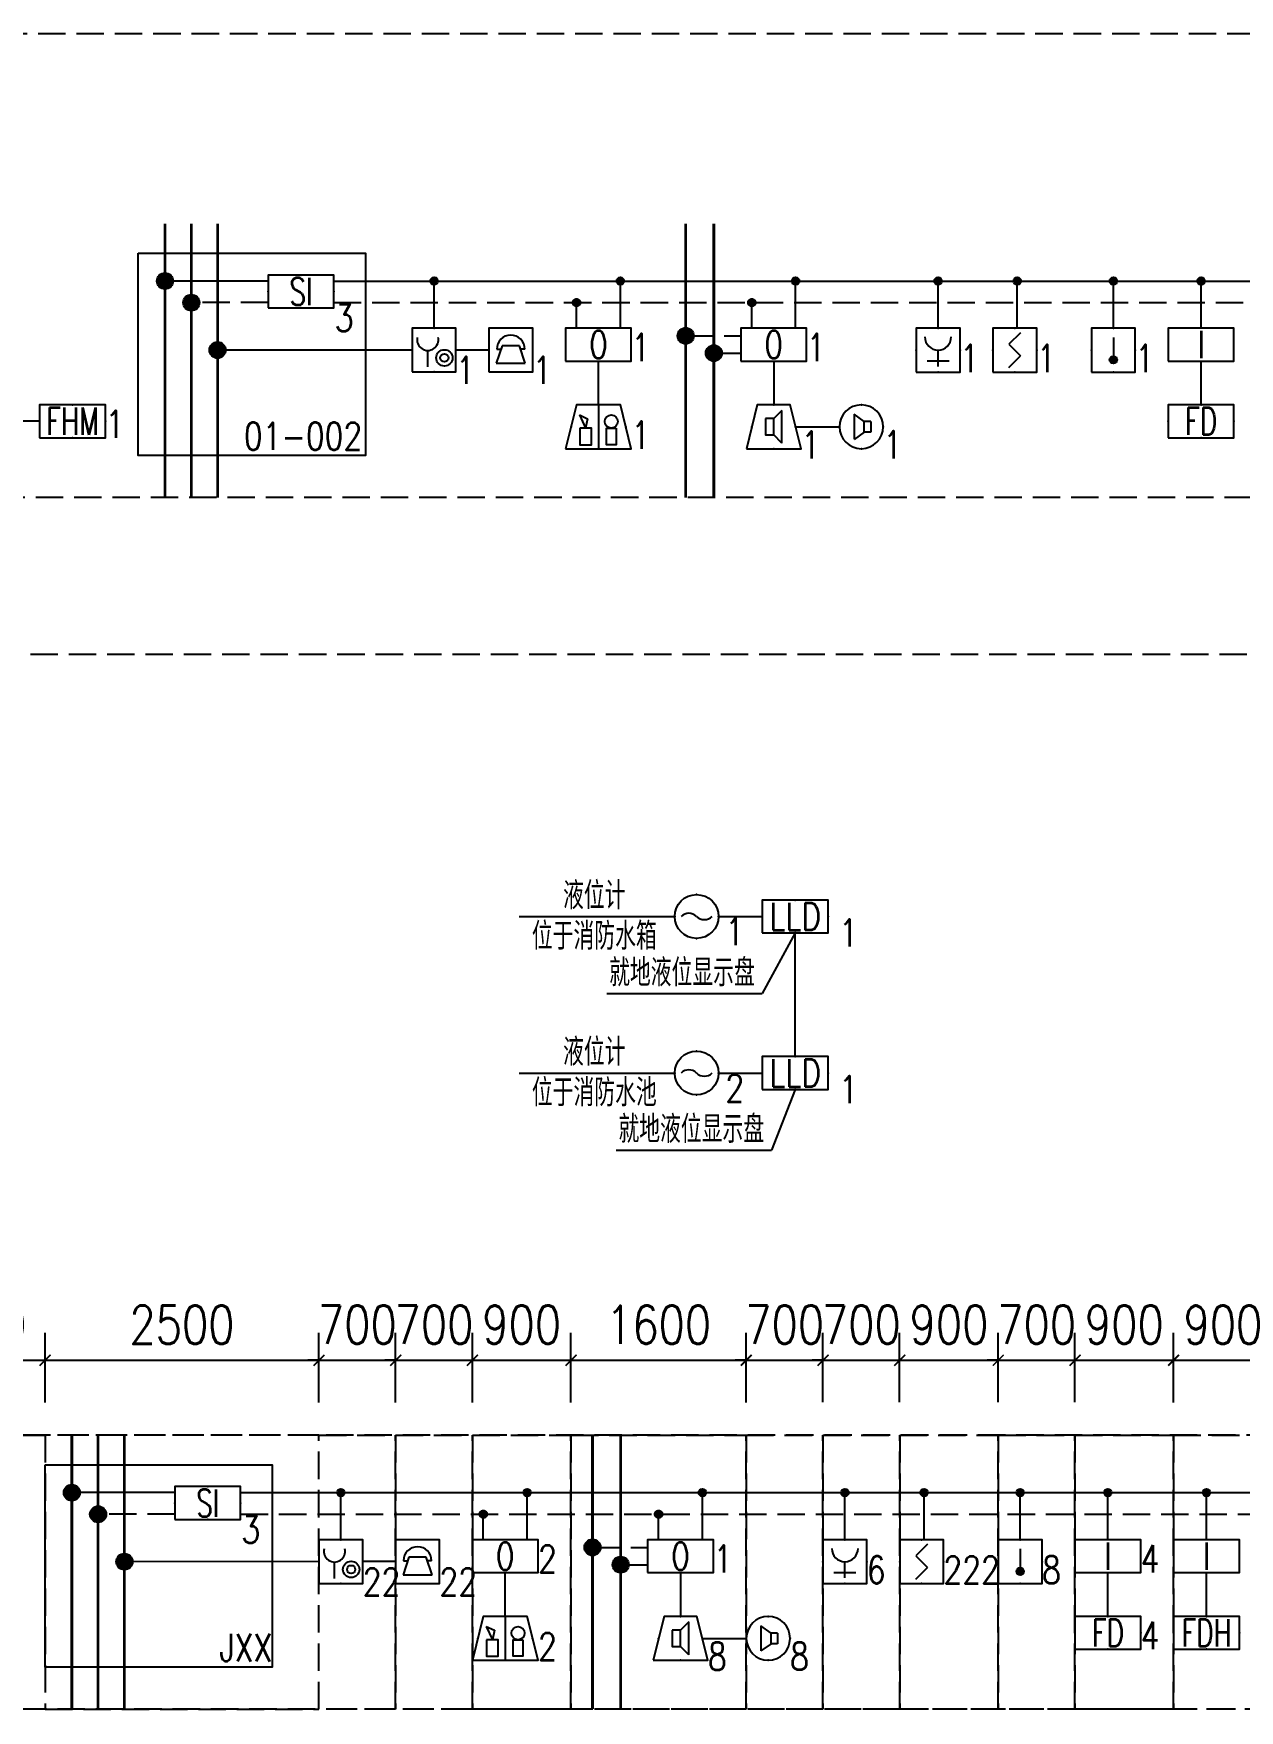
# Model space of a CAD drawing. Header units: millimetres. Extents: x -2644 to 57697, y 5022 to 43285.
# Drawn here: x 18160 to 29166, y 27977 to 43285 of the extents above; entities that cross this region are included whole.
import ezdxf
from ezdxf.enums import TextEntityAlignment as Align
from ezdxf.lldxf.tags import DXFTag

# ---------------------------------------------------------------- set-up
doc = ezdxf.new("R2010")
doc.units = ezdxf.units.MM
doc.header["$LTSCALE"] = 1000
doc.linetypes.add('DASH', pattern=[0.35, 0.25, -0.1])
doc.linetypes.add('PHANTOM2', pattern=[1.25, 0.625, -0.125, 0.125, -0.125, 0.125, -0.125])
doc.layers.add('E-EQUIP', color=4, linetype='Continuous')
doc.layers.add('E-SYST', color=7, linetype='Continuous')
doc.styles.add('_TEL_DIM', font='arial.ttf', dxfattribs={"width": 0.8, "height": 3.5})
doc.styles.get("Standard").update_dxf_attribs({"font": 'tjromans.shx', "width": 0.8, "bigfont": 'tj-hztxt.shx'})
tags = doc.linetypes.add('TJAD_FA_L', pattern='A,0.75,-0.05,["L",Standard,S=0.2,R=0,X=0,Y=-0.1],-0.175', length=0.975).pattern_tags.tags
tags[6] = DXFTag(74, 10)
tags = doc.linetypes.add('TJAD_FA_T', pattern='A,0.75,-0.05,["T",Standard,S=0.2,R=0,X=0,Y=-0.1],-0.175', length=0.975).pattern_tags.tags
tags[6] = DXFTag(74, 10)
doc.dimstyles.get("Standard").update_dxf_attribs({"dimscale": 100, "dimtxt": 3.5, "dimasz": 1, "dimexe": 2.5, "dimexo": 3, "dimgap": 1.5, "dimtad": 1, "dimdec": 0, "dimzin": 0, "dimdsep": 46, "dimtxsty": 'Standard', "dimblk": 'ARCHTICK', "dimcen": 0.09, "dimadec": 0, "dimazin": 0, "dimtfac": 1, "dimtdec": 0, "dimtix": 1, "dimtmove": 2, "dimatfit": 3, "dimfxl": 0, "dimtolj": 1, "dimtzin": 0, "dimarcsym": 0})

# ---------------------------------------------------------------- blocks, each defined once
blk = doc.blocks.new('FA-02-带消防电话插孔的手动报警按钮')
at = {"color": 6}
blk.add_line((-0.58, 0.47), (-0.58, 1.97), dxfattribs=at)
blk.add_lwpolyline([(-2, 0), (2, 0), (2, 4), (-2, 4)], close=True)
for radius in [0.748, 0.374]:
    blk.add_circle((0.94, 1.29), radius, dxfattribs=at)
blk.add_arc((-0.58, 2.94), 0.974, 166.735, 13.265, dxfattribs=at)
for p in [(0, 4), (-2, 2), (2, 2), (0, 0)]:
    blk.add_point(p)
blk = doc.blocks.new('FA-07-消火栓起泵按钮')
at = {"color": 6}
for p, q in [((0, 0.51), (0, 2.01)), ((-1, 1.01), (1, 1.01))]:
    blk.add_line(p, q, dxfattribs=at)
blk.add_lwpolyline([(-2, 0), (2, 0), (2, 4), (-2, 4)], close=True)
blk.add_arc((0, 3.2), 1.2, 180, 0, dxfattribs=at)
for p in [(0, 4), (-2, 2), (2, 2), (0, 0)]:
    blk.add_point(p)
blk = doc.blocks.new('FA-04-声光警报器')
at = {"color": 6}
for p, q in [((-1.73, 3.08), (-0.99, 2.74)), ((-1.73, 3.08), (-1.17, 1.88)), ((0, 4), (0, 0)), ((-0.99, 2.74), (-1.17, 1.88))]:
    blk.add_line(p, q, dxfattribs=at)
blk.add_lwpolyline([(-3, 0), (3, 0), (2, 4), (-2, 4)], close=True)
for points in [[(-1.71, 1.88), (-1.71, 0.36), (-0.63, 0.36), (-0.63, 1.88)], [(1.61, 1.88), (1.61, 0.36), (0.73, 0.36), (0.73, 1.88)]]:
    blk.add_lwpolyline(points, close=True, dxfattribs=at)
blk.add_circle((1.17, 2.48), 0.6, dxfattribs=at)
for p in [(0, 4), (-2.5, 2), (2.5, 2), (0, 0)]:
    blk.add_point(p)
blk = doc.blocks.new('FA-08-智能型点型感烟探测器')
at = {"color": 6}
for p, q in [((0.53, 1.59), (-0.53, 0.53)), ((-0.53, 0.53), (0.53, -0.53)), ((-0.53, -1.59), (0.53, -0.53))]:
    blk.add_line(p, q, dxfattribs=at)
blk.add_lwpolyline([(-2, -2), (2, -2), (2, 2), (-2, 2)], close=True)
for p in [(0, 2), (-2, 0), (2, 0), (0, -2)]:
    blk.add_point(p)
blk = doc.blocks.new('FA-输出控制模块')
blk.add_lwpolyline([(-3, 0), (3, 0), (3, 3), (-3, 3)], close=True)
at = {"color": 6, "insert": (0, 1.5), "char_height": 2.5, "width": 6, "attachment_point": 5, "line_spacing_factor": 0.6}
blk.add_mtext('{\\W0.7;O}', dxfattribs=at)
blk = doc.blocks.new('FA-总线短路隔离器')
blk.add_lwpolyline([(-3, 0), (3, 0), (3, 3), (-3, 3)], close=True)
for p in [(0, 3), (-3, 1.5), (0, 0), (3, 1.5)]:
    blk.add_point(p)
at = {"color": 6, "insert": (0, 1.5), "char_height": 2.5, "width": 6, "attachment_point": 5, "line_spacing_factor": 0.6}
blk.add_mtext('{\\W0.7;SI}', dxfattribs=at)
blk = doc.blocks.new('FA-输入模块')
blk.add_lwpolyline([(-3, 0), (3, 0), (3, 3), (-3, 3)], close=True)
at = {"color": 6, "insert": (0, 1.5), "char_height": 2.5, "width": 6, "attachment_point": 5, "line_spacing_factor": 0.6}
blk.add_mtext('{\\W0.7;I}', dxfattribs=at)
blk = doc.blocks.new('FA-11-防火阀(280°C熔断关闭)')
blk.add_lwpolyline([(-3, -1.5), (3, -1.5), (3, 1.5), (-3, 1.5)], close=True)
for p in [(0, 1.5), (3, 0), (-3, 0), (0, -1.5)]:
    blk.add_point(p)
at = {"color": 6, "insert": (0, 0), "char_height": 2.5, "width": 6, "attachment_point": 5, "line_spacing_factor": 0.6}
blk.add_mtext('{\\W0.7;FDH}', dxfattribs=at)
blk = doc.blocks.new('FA-05-3W火灾警报扬声器(挂墙明装距地2.4m)')
at = {"color": 6}
for p, q in [((0.75, 3.5), (0, 2.75)), ((0.75, 0.5), (0.75, 3.5)), ((0.75, 0.5), (0, 1.25))]:
    blk.add_line(p, q, dxfattribs=at)
blk.add_lwpolyline([(-2.5, 0), (2.5, 0), (1.5, 4), (-1.5, 4)], close=True)
blk.add_lwpolyline([(-0.75, 2.75), (-0.75, 1.25), (0, 1.25), (0, 2.75)], close=True, dxfattribs=at)
for p in [(0, 4), (-2, 2), (2, 2), (0, 0)]:
    blk.add_point(p)
blk = doc.blocks.new('FA-09-智能型点型感温探测器')
h = blk.add_hatch()
h.set_pattern_fill('ANSI31', color=6, style=0)
h.set_pattern_definition([(45, (-3814.5282, -2207.00641), (-0.0883883476, 0.0883883476), [])])
h.paths.add_polyline_path([(0.34, -0.89, 1), (-0.34, -0.89, 1)])
at = {"color": 6}
blk.add_line((0, 1.16), (0, -0.55), dxfattribs=at)
blk.add_lwpolyline([(-2, -2), (2, -2), (2, 2), (-2, 2)], close=True)
blk.add_circle((0, -0.89), 0.343, dxfattribs=at)
for p in [(0, 2), (-2, 0), (2, 0), (0, -2)]:
    blk.add_point(p)
blk = doc.blocks.new('FA-03-火灾报警电话机')
at = {"color": 6}
for p, q in [((-0.8, 2.4), (-1.32, 0.8)), ((-1.28, 2.08), (-0.904, 2.08)), ((0.8, 2.4), (-0.8, 2.4)), ((1.32, 0.8), (0.8, 2.4)), ((1.28, 2.08), (0.904, 2.08)), ((-1.32, 0.8), (1.32, 0.8))]:
    blk.add_line(p, q, dxfattribs=at)
blk.add_lwpolyline([(-2, 0), (2, 0), (2, 4), (-2, 4)], close=True)
blk.add_arc((0, 2.08), 1.28, 0, 180, dxfattribs=at)
at = {"layer": 'Defpoints'}
for p in [(0, 4), (-2, 2), (2, 2), (0, 0)]:
    blk.add_point(p, dxfattribs=at)
blk = doc.blocks.new('FA-06-3W火灾警报扬声器(吸顶安装)')
at = {"color": 6}
for p, q in [((-0.194, 0.11), (-0.058, 0.11)), ((-0.194, 0.11), (-0.194, -0.113)), ((-0.058, 0.11), (0.151, 0.256)), ((-0.058, -0.113), (-0.058, 0.11)), ((0.151, 0.256), (0.151, -0.255)), ((-0.194, -0.113), (-0.058, -0.113)), ((-0.058, -0.113), (0.151, -0.259))]:
    blk.add_line(p, q, dxfattribs=at)
blk.add_circle((0, 0), 0.45)
for p in [(-0.001, 0.45), (-0.45, 0.001), (0.45, -0.001), (0.001, -0.45)]:
    blk.add_point(p)
at = {"color": 6, "style": '_TEL_DIM', "flags": 1}
for tag in ['A', 'REMARK']:
    blk.add_attdef(tag, text='', height=0.00002, dxfattribs=at).set_placement((0, 0), align=Align.MIDDLE_CENTER)
blk = doc.blocks.new('FA-10-防火阀(70°C熔断关闭)')
blk.add_lwpolyline([(-3, -1.5), (3, -1.5), (3, 1.5), (-3, 1.5)], close=True)
for p in [(0, 1.5), (3, 0), (-3, 0), (0, -1.5)]:
    blk.add_point(p)
at = {"color": 6, "insert": (0, 0), "char_height": 2.5, "width": 6, "attachment_point": 5, "line_spacing_factor": 0.6}
blk.add_mtext('{\\W0.7;FD}', dxfattribs=at)
blk = doc.blocks.new('_ArchTick')
at = {"color": 0, "linetype": 'ByBlock', "const_width": 0.15}
blk.add_lwpolyline([(-0.5, -0.5), (0.5, 0.5)], dxfattribs=at)
blk = doc.blocks.new('*D105')
at = {"layer": 'Defpoints', "color": 0, "transparency": 16777216}
for p in [(-3945, -5077), (-5245, -5761), (-3945, -5761)]:
    blk.add_point(p, dxfattribs=at)
at = {"layer": 'E-EQUIP', "color": 0, "linetype": 'Continuous', "lineweight": -2, "transparency": 16777216}
for p, q in [((-5245, -5461), (-5245, -4827)), ((-3945, -5461), (-3945, -4827)), ((-5245, -5077), (-3945, -5077))]:
    blk.add_line(p, q, dxfattribs=at)
at = {"layer": 'E-EQUIP', "color": 0, "lineweight": -2, "transparency": 16777216, "xscale": 100, "yscale": 100, "zscale": 100, "rotation": 180}
blk.add_blockref('_ArchTick', (-5245, -5077), dxfattribs=at)
at = {"layer": 'E-EQUIP', "color": 0, "lineweight": -2, "transparency": 16777216, "xscale": 100, "yscale": 100, "zscale": 100}
blk.add_blockref('_ArchTick', (-3945, -5077), dxfattribs=at)
at = {"layer": 'E-EQUIP', "transparency": 16777216, "insert": (-4595, -4752), "char_height": 350, "attachment_point": 5}
blk.add_mtext('\\A1;1300', dxfattribs=at)
blk = doc.blocks.new('*D69')
at = {"layer": 'Defpoints', "color": 0, "transparency": 16777216}
for p in [(-110910, 123118), (-113410, 122434), (-110910, 122434)]:
    blk.add_point(p, dxfattribs=at)
at = {"layer": 'E-EQUIP', "color": 0, "linetype": 'Continuous', "lineweight": -2, "transparency": 16777216}
for p, q in [((-113410, 122734), (-113410, 123368)), ((-110910, 122734), (-110910, 123368)), ((-113410, 123118), (-110910, 123118))]:
    blk.add_line(p, q, dxfattribs=at)
at = {"layer": 'E-EQUIP', "color": 0, "lineweight": -2, "transparency": 16777216, "xscale": 100, "yscale": 100, "zscale": 100, "rotation": 180}
blk.add_blockref('_ArchTick', (-113410, 123118), dxfattribs=at)
at = {"layer": 'E-EQUIP', "color": 0, "lineweight": -2, "transparency": 16777216, "xscale": 100, "yscale": 100, "zscale": 100}
blk.add_blockref('_ArchTick', (-110910, 123118), dxfattribs=at)
at = {"layer": 'E-EQUIP', "transparency": 16777216, "insert": (-112160, 123443), "char_height": 350, "attachment_point": 5}
blk.add_mtext('\\A1;2500', dxfattribs=at)
blk = doc.blocks.new('*D86')
at = {"layer": 'Defpoints', "color": 0, "transparency": 16777216}
for p in [(-745, -5077), (-1445, -5761), (-745, -5761)]:
    blk.add_point(p, dxfattribs=at)
at = {"layer": 'E-EQUIP', "color": 0, "linetype": 'Continuous', "lineweight": -2, "transparency": 16777216}
for p, q in [((-1445, -5461), (-1445, -4827)), ((-745, -5461), (-745, -4827)), ((-1445, -5077), (-1545, -5077)), ((-1445, -5077), (-745, -5077)), ((-745, -5077), (-645, -5077))]:
    blk.add_line(p, q, dxfattribs=at)
at = {"layer": 'E-EQUIP', "color": 0, "lineweight": -2, "transparency": 16777216, "xscale": 100, "yscale": 100, "zscale": 100}
blk.add_blockref('_ArchTick', (-1445, -5077), dxfattribs=at)
at = {"layer": 'E-EQUIP', "color": 0, "lineweight": -2, "transparency": 16777216, "xscale": 100, "yscale": 100, "zscale": 100, "rotation": 180}
blk.add_blockref('_ArchTick', (-745, -5077), dxfattribs=at)
at = {"layer": 'E-EQUIP', "transparency": 16777216, "insert": (-1095, -4752), "char_height": 350, "attachment_point": 5}
blk.add_mtext('\\A1;700', dxfattribs=at)
blk = doc.blocks.new('*D70')
at = {"layer": 'Defpoints', "color": 0, "transparency": 16777216}
for p in [(-109510, 123118), (-110210, 122434), (-109510, 122434)]:
    blk.add_point(p, dxfattribs=at)
at = {"layer": 'E-EQUIP', "color": 0, "linetype": 'Continuous', "lineweight": -2, "transparency": 16777216}
for p, q in [((-110210, 122734), (-110210, 123368)), ((-109510, 122734), (-109510, 123368)), ((-110210, 123118), (-110310, 123118)), ((-110210, 123118), (-109510, 123118)), ((-109510, 123118), (-109410, 123118))]:
    blk.add_line(p, q, dxfattribs=at)
at = {"layer": 'E-EQUIP', "color": 0, "lineweight": -2, "transparency": 16777216, "xscale": 100, "yscale": 100, "zscale": 100}
blk.add_blockref('_ArchTick', (-110210, 123118), dxfattribs=at)
at = {"layer": 'E-EQUIP', "color": 0, "lineweight": -2, "transparency": 16777216, "xscale": 100, "yscale": 100, "zscale": 100, "rotation": 180}
blk.add_blockref('_ArchTick', (-109510, 123118), dxfattribs=at)
at = {"layer": 'E-EQUIP', "transparency": 16777216, "insert": (-109860, 123443), "char_height": 350, "attachment_point": 5}
blk.add_mtext('\\A1;700', dxfattribs=at)
blk = doc.blocks.new('*D87')
at = {"layer": 'Defpoints', "color": 0, "transparency": 16777216}
for p in [(855, -5077), (-45, -5761), (855, -5761)]:
    blk.add_point(p, dxfattribs=at)
at = {"layer": 'E-EQUIP', "color": 0, "linetype": 'Continuous', "lineweight": -2, "transparency": 16777216}
for p, q in [((-45, -5461), (-45, -4827)), ((855, -5461), (855, -4827)), ((-45, -5077), (855, -5077))]:
    blk.add_line(p, q, dxfattribs=at)
at = {"layer": 'E-EQUIP', "color": 0, "lineweight": -2, "transparency": 16777216, "xscale": 100, "yscale": 100, "zscale": 100, "rotation": 180}
blk.add_blockref('_ArchTick', (-45, -5077), dxfattribs=at)
at = {"layer": 'E-EQUIP', "color": 0, "lineweight": -2, "transparency": 16777216, "xscale": 100, "yscale": 100, "zscale": 100}
blk.add_blockref('_ArchTick', (855, -5077), dxfattribs=at)
at = {"layer": 'E-EQUIP', "transparency": 16777216, "insert": (405, -4752), "char_height": 350, "attachment_point": 5}
blk.add_mtext('\\A1;900', dxfattribs=at)
blk = doc.blocks.new('*D71')
at = {"layer": 'Defpoints', "color": 0, "transparency": 16777216}
for p in [(-107010, 123118), (-108610, 122434), (-107010, 122434)]:
    blk.add_point(p, dxfattribs=at)
at = {"layer": 'E-EQUIP', "color": 0, "linetype": 'Continuous', "lineweight": -2, "transparency": 16777216}
for p, q in [((-108610, 122734), (-108610, 123368)), ((-107010, 122734), (-107010, 123368)), ((-108610, 123118), (-107010, 123118))]:
    blk.add_line(p, q, dxfattribs=at)
at = {"layer": 'E-EQUIP', "color": 0, "lineweight": -2, "transparency": 16777216, "xscale": 100, "yscale": 100, "zscale": 100, "rotation": 180}
blk.add_blockref('_ArchTick', (-108610, 123118), dxfattribs=at)
at = {"layer": 'E-EQUIP', "color": 0, "lineweight": -2, "transparency": 16777216, "xscale": 100, "yscale": 100, "zscale": 100}
blk.add_blockref('_ArchTick', (-107010, 123118), dxfattribs=at)
at = {"layer": 'E-EQUIP', "transparency": 16777216, "insert": (-107810, 123443), "char_height": 350, "attachment_point": 5}
blk.add_mtext('\\A1;1600', dxfattribs=at)
blk = doc.blocks.new('*D88')
at = {"layer": 'Defpoints', "color": 0, "transparency": 16777216}
for p in [(3155, -5077), (2455, -5761), (3155, -5761)]:
    blk.add_point(p, dxfattribs=at)
at = {"layer": 'E-EQUIP', "color": 0, "linetype": 'Continuous', "lineweight": -2, "transparency": 16777216}
for p, q in [((2455, -5461), (2455, -4827)), ((3155, -5461), (3155, -4827)), ((2455, -5077), (2355, -5077)), ((2455, -5077), (3155, -5077)), ((3155, -5077), (3255, -5077))]:
    blk.add_line(p, q, dxfattribs=at)
at = {"layer": 'E-EQUIP', "color": 0, "lineweight": -2, "transparency": 16777216, "xscale": 100, "yscale": 100, "zscale": 100}
blk.add_blockref('_ArchTick', (2455, -5077), dxfattribs=at)
at = {"layer": 'E-EQUIP', "color": 0, "lineweight": -2, "transparency": 16777216, "xscale": 100, "yscale": 100, "zscale": 100, "rotation": 180}
blk.add_blockref('_ArchTick', (3155, -5077), dxfattribs=at)
at = {"layer": 'E-EQUIP', "transparency": 16777216, "insert": (2805, -4752), "char_height": 350, "attachment_point": 5}
blk.add_mtext('\\A1;700', dxfattribs=at)
blk = doc.blocks.new('*D89')
at = {"layer": 'Defpoints', "color": 0, "transparency": 16777216}
for p in [(3855, -5077), (3155, -5761), (3855, -5761)]:
    blk.add_point(p, dxfattribs=at)
at = {"layer": 'E-EQUIP', "color": 0, "linetype": 'Continuous', "lineweight": -2, "transparency": 16777216}
for p, q in [((3155, -5461), (3155, -4827)), ((3855, -5461), (3855, -4827)), ((3155, -5077), (3055, -5077)), ((3155, -5077), (3855, -5077)), ((3855, -5077), (3955, -5077))]:
    blk.add_line(p, q, dxfattribs=at)
at = {"layer": 'E-EQUIP', "color": 0, "lineweight": -2, "transparency": 16777216, "xscale": 100, "yscale": 100, "zscale": 100}
blk.add_blockref('_ArchTick', (3155, -5077), dxfattribs=at)
at = {"layer": 'E-EQUIP', "color": 0, "lineweight": -2, "transparency": 16777216, "xscale": 100, "yscale": 100, "zscale": 100, "rotation": 180}
blk.add_blockref('_ArchTick', (3855, -5077), dxfattribs=at)
at = {"layer": 'E-EQUIP', "transparency": 16777216, "insert": (3505, -4752), "char_height": 350, "attachment_point": 5}
blk.add_mtext('\\A1;700', dxfattribs=at)
blk = doc.blocks.new('*D90')
at = {"layer": 'Defpoints', "color": 0, "transparency": 16777216}
for p in [(4755, -5077), (3855, -5761), (4755, -5761)]:
    blk.add_point(p, dxfattribs=at)
at = {"layer": 'E-EQUIP', "color": 0, "linetype": 'Continuous', "lineweight": -2, "transparency": 16777216}
for p, q in [((3855, -5461), (3855, -4827)), ((4755, -5461), (4755, -4827)), ((3855, -5077), (4755, -5077))]:
    blk.add_line(p, q, dxfattribs=at)
at = {"layer": 'E-EQUIP', "color": 0, "lineweight": -2, "transparency": 16777216, "xscale": 100, "yscale": 100, "zscale": 100, "rotation": 180}
blk.add_blockref('_ArchTick', (3855, -5077), dxfattribs=at)
at = {"layer": 'E-EQUIP', "color": 0, "lineweight": -2, "transparency": 16777216, "xscale": 100, "yscale": 100, "zscale": 100}
blk.add_blockref('_ArchTick', (4755, -5077), dxfattribs=at)
at = {"layer": 'E-EQUIP', "transparency": 16777216, "insert": (4305, -4752), "char_height": 350, "attachment_point": 5}
blk.add_mtext('\\A1;900', dxfattribs=at)
blk = doc.blocks.new('*D91')
at = {"layer": 'Defpoints', "color": 0, "transparency": 16777216}
for p in [(5455, -5077), (4755, -5761), (5455, -5761)]:
    blk.add_point(p, dxfattribs=at)
at = {"layer": 'E-EQUIP', "color": 0, "linetype": 'Continuous', "lineweight": -2, "transparency": 16777216}
for p, q in [((4755, -5461), (4755, -4827)), ((5455, -5461), (5455, -4827)), ((4755, -5077), (4655, -5077)), ((4755, -5077), (5455, -5077)), ((5455, -5077), (5555, -5077))]:
    blk.add_line(p, q, dxfattribs=at)
at = {"layer": 'E-EQUIP', "color": 0, "lineweight": -2, "transparency": 16777216, "xscale": 100, "yscale": 100, "zscale": 100}
blk.add_blockref('_ArchTick', (4755, -5077), dxfattribs=at)
at = {"layer": 'E-EQUIP', "color": 0, "lineweight": -2, "transparency": 16777216, "xscale": 100, "yscale": 100, "zscale": 100, "rotation": 180}
blk.add_blockref('_ArchTick', (5455, -5077), dxfattribs=at)
at = {"layer": 'E-EQUIP', "transparency": 16777216, "insert": (5105, -4752), "char_height": 350, "attachment_point": 5}
blk.add_mtext('\\A1;700', dxfattribs=at)
blk = doc.blocks.new('*D92')
at = {"layer": 'Defpoints', "color": 0, "transparency": 16777216}
for p in [(6355, -5077), (5455, -5761), (6355, -5761)]:
    blk.add_point(p, dxfattribs=at)
at = {"layer": 'E-EQUIP', "color": 0, "linetype": 'Continuous', "lineweight": -2, "transparency": 16777216}
for p, q in [((5455, -5461), (5455, -4827)), ((6355, -5461), (6355, -4827)), ((5455, -5077), (6355, -5077))]:
    blk.add_line(p, q, dxfattribs=at)
at = {"layer": 'E-EQUIP', "color": 0, "lineweight": -2, "transparency": 16777216, "xscale": 100, "yscale": 100, "zscale": 100, "rotation": 180}
blk.add_blockref('_ArchTick', (5455, -5077), dxfattribs=at)
at = {"layer": 'E-EQUIP', "color": 0, "lineweight": -2, "transparency": 16777216, "xscale": 100, "yscale": 100, "zscale": 100}
blk.add_blockref('_ArchTick', (6355, -5077), dxfattribs=at)
at = {"layer": 'E-EQUIP', "transparency": 16777216, "insert": (5905, -4752), "char_height": 350, "attachment_point": 5}
blk.add_mtext('\\A1;900', dxfattribs=at)
blk = doc.blocks.new('*D72')
at = {"layer": 'Defpoints', "color": 0, "transparency": 16777216}
for p in [(-102210, 123118), (-103110, 122434), (-102210, 122434)]:
    blk.add_point(p, dxfattribs=at)
at = {"layer": 'E-EQUIP', "color": 0, "linetype": 'Continuous', "lineweight": -2, "transparency": 16777216}
for p, q in [((-103110, 122734), (-103110, 123368)), ((-102210, 122734), (-102210, 123368)), ((-103110, 123118), (-102210, 123118))]:
    blk.add_line(p, q, dxfattribs=at)
at = {"layer": 'E-EQUIP', "color": 0, "lineweight": -2, "transparency": 16777216, "xscale": 100, "yscale": 100, "zscale": 100, "rotation": 180}
blk.add_blockref('_ArchTick', (-103110, 123118), dxfattribs=at)
at = {"layer": 'E-EQUIP', "color": 0, "lineweight": -2, "transparency": 16777216, "xscale": 100, "yscale": 100, "zscale": 100}
blk.add_blockref('_ArchTick', (-102210, 123118), dxfattribs=at)
at = {"layer": 'E-EQUIP', "transparency": 16777216, "insert": (-102660, 123443), "char_height": 350, "attachment_point": 5}
blk.add_mtext('\\A1;900', dxfattribs=at)
blk = doc.blocks.new('FA-35-就地液位显示盘')
blk.add_lwpolyline([(-3, 0), (3, 0), (3, 3), (-3, 3)], close=True)
for p in [(0, 3), (-3, 1.5), (3, 1.5), (0, 0)]:
    blk.add_point(p)
at = {"color": 6, "insert": (0, 1.5), "char_height": 2.5, "width": 6, "attachment_point": 5, "line_spacing_factor": 0.6}
blk.add_mtext('LLD', dxfattribs=at)
blk = doc.blocks.new('FA-36-液位计')
blk.add_circle((0, 0), 2)
at = {"color": 6}
for centre, start, end in [((-0.71, -0.71), 45, 135), ((0.71, 0.71), 225, 315)]:
    blk.add_arc(centre, 1, start, end, dxfattribs=at)
for p in [(0, 2), (-2, 0), (2, 0), (0, -2)]:
    blk.add_point(p)
blk = doc.blocks.new('FA-38-防火门控制箱')
blk.add_lwpolyline([(-3, 0), (3, 0), (3, 3), (-3, 3)], close=True)
for p in [(0, 3), (-3, 1.5), (0, 0), (3, 1.5)]:
    blk.add_point(p)
at = {"color": 6, "insert": (0, 1.5), "char_height": 2.5, "width": 6, "attachment_point": 5, "line_spacing_factor": 0.6}
blk.add_mtext('{\\W0.7;FHM}', dxfattribs=at)

msp = doc.modelspace()

# ---------------------------------------------------------------- hatches: boundary and pattern name
at = {"layer": 'E-EQUIP'}
h = msp.add_hatch(color=256, dxfattribs=at)
edge = h.paths.add_edge_path()
edge.add_arc((19360.1, 41025.5), 74, 0, 360)
h = msp.add_hatch(color=256, dxfattribs=at)
edge = h.paths.add_edge_path()
edge.add_arc((19600.1, 40828.4), 74, 0, 360)
h = msp.add_hatch(dxfattribs=at)
h.set_pattern_fill('ANSI31', color=256, scale=100, style=0)
h.set_pattern_definition([(45, (-361852.743, -179782.743), (-8.83883476, 8.83883476), [])])
h.paths.add_polyline_path([(19634.3, 40828.4, 1), (19565.8, 40828.4, 1)])
h = msp.add_hatch(color=256, dxfattribs=at)
edge = h.paths.add_edge_path()
edge.add_arc((24112, 40525.1), 74, 0, 360)
h = msp.add_hatch(color=256, dxfattribs=at)
edge = h.paths.add_edge_path()
edge.add_arc((19840, 40395.1), 74, 0, 360)
h = msp.add_hatch(dxfattribs=at)
h.set_pattern_fill('ANSI31', color=256, scale=100, style=0)
h.set_pattern_definition([(45, (-361612.789, -180216.054), (-8.83883476, 8.83883476), [])])
h.paths.add_polyline_path([(19874.3, 40395.1, 1), (19805.8, 40395.1, 1)])
h = msp.add_hatch(color=256, dxfattribs=at)
edge = h.paths.add_edge_path()
edge.add_arc((24369, 40367.3), 74, 0, 360)
h = msp.add_hatch(color=256, dxfattribs=at)
edge = h.paths.add_edge_path()
edge.add_arc((18509.4, 29966), 74, 0, 360)
h = msp.add_hatch(color=256, dxfattribs=at)
edge = h.paths.add_edge_path()
edge.add_arc((18749.4, 29768.9), 74, 0, 360)
h = msp.add_hatch(dxfattribs=at)
h.set_pattern_fill('ANSI31', color=256, scale=100, style=0)
h.set_pattern_definition([(45, (-362703.423, -190842.237), (-8.83883476, 8.83883476), [])])
h.paths.add_polyline_path([(18783.7, 29768.9, 1), (18715.1, 29768.9, 1)])
h = msp.add_hatch(color=256, dxfattribs=at)
edge = h.paths.add_edge_path()
edge.add_arc((18989.4, 29335.6), 74, 0, 360)
h = msp.add_hatch(color=256, dxfattribs=at)
edge = h.paths.add_edge_path()
edge.add_arc((23261.3, 29465.6), 74, 0, 360)
h = msp.add_hatch(dxfattribs=at)
h.set_pattern_fill('ANSI31', color=256, scale=100, style=0)
h.set_pattern_definition([(45, (-362463.469, -191275.548), (-8.83883476, 8.83883476), [])])
h.paths.add_polyline_path([(19023.6, 29335.6, 1), (18955.1, 29335.6, 1)])
h = msp.add_hatch(color=256, dxfattribs=at)
edge = h.paths.add_edge_path()
edge.add_arc((23518.3, 29307.8), 74, 0, 360)
at = {"layer": 'E-SYST'}
h = msp.add_hatch(dxfattribs=at)
h.set_pattern_fill('ANSI31', color=11, scale=100, style=0)
h.set_pattern_definition([(135, (403268.534, -179585.629), (8.83883476, 8.83883476), [])])
h.paths.add_polyline_path([(21781.5, 41025.5, -1), (21850, 41025.5, -1)])
h = msp.add_hatch(dxfattribs=at)
h.set_pattern_fill('ANSI31', color=11, scale=100, style=0)
h.set_pattern_definition([(45, (-357937.106, -179585.689), (-8.83883476, 8.83883476), [])])
h.paths.add_polyline_path([(23550, 41025.5, 1), (23481.5, 41025.5, 1)])
h = msp.add_hatch(dxfattribs=at)
h.set_pattern_fill('ANSI31', color=11, scale=100, style=0)
h.set_pattern_definition([(45, (-356337.106, -179585.689), (-8.83883476, 8.83883476), [])])
h.paths.add_polyline_path([(25150, 41025.5, 1), (25081.5, 41025.5, 1)])
h = msp.add_hatch(dxfattribs=at)
h.set_pattern_fill('ANSI31', color=11, scale=100, style=0)
h.set_pattern_definition([(135, (407868.534, -179585.685), (8.83883476, 8.83883476), [])])
h.paths.add_polyline_path([(26381.5, 41025.5, -1), (26450, 41025.5, -1)])
h = msp.add_hatch(dxfattribs=at)
h.set_pattern_fill('ANSI31', color=11, scale=100, style=0)
h.set_pattern_definition([(135, (408591.14, -179585.69), (8.83883476, 8.83883476), [])])
h.paths.add_polyline_path([(27104.1, 41025.5, -1), (27172.6, 41025.5, -1)])
h = msp.add_hatch(dxfattribs=at)
h.set_pattern_fill('ANSI31', color=11, scale=100, style=0)
h.set_pattern_definition([(135, (409468.534, -179585.69), (8.83883476, 8.83883476), [])])
h.paths.add_polyline_path([(27981.5, 41025.5, -1), (28050, 41025.5, -1)])
h = msp.add_hatch(dxfattribs=at)
h.set_pattern_fill('ANSI31', color=11, scale=100, style=0)
h.set_pattern_definition([(45, (-352637.106, -179586.045), (-8.83883476, 8.83883476), [])])
h.paths.add_polyline_path([(28850, 41025.1, 1), (28781.5, 41025.1, 1)])
at = {"layer": 'E-SYST', "linetype": 'DASH'}
h = msp.add_hatch(dxfattribs=at)
h.set_pattern_fill('ANSI31', color=2, scale=100, style=0)
h.set_pattern_definition([(45, (-358337.106, -179782.744), (-8.83883476, 8.83883476), [])])
h.paths.add_polyline_path([(23150, 40828.4, 1), (23081.5, 40828.4, 1)])
h = msp.add_hatch(dxfattribs=at)
h.set_pattern_fill('ANSI31', color=2, scale=100, style=0)
h.set_pattern_definition([(45, (-356737.106, -179782.744), (-8.83883476, 8.83883476), [])])
h.paths.add_polyline_path([(24750, 40828.4, 1), (24681.5, 40828.4, 1)])
at = {"layer": 'E-SYST'}
h = msp.add_hatch(dxfattribs=at)
h.set_pattern_fill('ANSI31', color=11, scale=100, style=0)
h.set_pattern_definition([(135, (402417.854, -190645.123), (8.83883476, 8.83883476), [])])
h.paths.add_polyline_path([(20930.8, 29966, -1), (20999.3, 29966, -1)])
h = msp.add_hatch(dxfattribs=at)
h.set_pattern_fill('ANSI31', color=11, scale=100, style=0)
h.set_pattern_definition([(45, (-358787.786, -190645.184), (-8.83883476, 8.83883476), [])])
h.paths.add_polyline_path([(22699.3, 29966, 1), (22630.8, 29966, 1)])
h = msp.add_hatch(dxfattribs=at)
h.set_pattern_fill('ANSI31', color=11, scale=100, style=0)
h.set_pattern_definition([(45, (-357187.786, -190645.184), (-8.83883476, 8.83883476), [])])
h.paths.add_polyline_path([(24299.3, 29966, 1), (24230.8, 29966, 1)])
h = msp.add_hatch(dxfattribs=at)
h.set_pattern_fill('ANSI31', color=11, scale=100, style=0)
h.set_pattern_definition([(135, (407017.854, -190645.179), (8.83883476, 8.83883476), [])])
h.paths.add_polyline_path([(25530.8, 29966, -1), (25599.3, 29966, -1)])
h = msp.add_hatch(dxfattribs=at)
h.set_pattern_fill('ANSI31', color=11, scale=100, style=0)
h.set_pattern_definition([(135, (407740.46, -190645.184), (8.83883476, 8.83883476), [])])
h.paths.add_polyline_path([(26253.4, 29966, -1), (26321.9, 29966, -1)])
h = msp.add_hatch(dxfattribs=at)
h.set_pattern_fill('ANSI31', color=11, scale=100, style=0)
h.set_pattern_definition([(135, (408617.854, -190645.184), (8.83883476, 8.83883476), [])])
h.paths.add_polyline_path([(27130.8, 29966, -1), (27199.3, 29966, -1)])
h = msp.add_hatch(dxfattribs=at)
h.set_pattern_fill('ANSI31', color=11, scale=100, style=0)
h.set_pattern_definition([(45, (-353487.786, -190645.54), (-8.83883476, 8.83883476), [])])
h.paths.add_polyline_path([(27999.3, 29965.6, 1), (27930.8, 29965.6, 1)])
h = msp.add_hatch(dxfattribs=at)
h.set_pattern_fill('ANSI31', color=11, scale=100, style=0)
h.set_pattern_definition([(45, (-352587.786, -190645.54), (-8.83883476, 8.83883476), [])])
h.paths.add_polyline_path([(28899.3, 29965.6, 1), (28830.8, 29965.6, 1)])
at = {"layer": 'E-SYST', "linetype": 'DASH'}
h = msp.add_hatch(dxfattribs=at)
h.set_pattern_fill('ANSI31', color=2, scale=100, style=0)
h.set_pattern_definition([(45, (-359187.786, -190842.238), (-8.83883476, 8.83883476), [])])
h.paths.add_polyline_path([(22299.3, 29768.9, 1), (22230.8, 29768.9, 1)])
h = msp.add_hatch(dxfattribs=at)
h.set_pattern_fill('ANSI31', color=2, scale=100, style=0)
h.set_pattern_definition([(45, (-357587.786, -190842.238), (-8.83883476, 8.83883476), [])])
h.paths.add_polyline_path([(23899.3, 29768.9, 1), (23830.8, 29768.9, 1)])

# ---------------------------------------------------------------- linework, layer by layer
at = {"layer": 'Defpoints', "color": 8, "linetype": 'DASH'}
for points in [[(16965, 30489.9), (18265, 30489.9), (18265, 27989.9), (16965, 27989.9)], [(18265, 27989.9), (20765, 27989.9), (20765, 30489.9), (18265, 30489.9)], [(20765, 30489.9), (21465, 30489.9), (21465, 27989.9), (20765, 27989.9)], [(21465, 30489.9), (22165, 30489.9), (22165, 27989.9), (21465, 27989.9)], [(22165, 30489.9), (23065, 30489.9), (23065, 27989.9), (22165, 27989.9)], [(23065, 30489.9), (24665, 30489.9), (24665, 27989.9), (23065, 27989.9)], [(24665, 30489.9), (25365, 30489.9), (25365, 27989.9), (24665, 27989.9)], [(25365, 30489.9), (26065, 30489.9), (26065, 27989.9), (25365, 27989.9)], [(26065, 30489.9), (26965, 30489.9), (26965, 27989.9), (26065, 27989.9)], [(26965, 30489.9), (27665, 30489.9), (27665, 27989.9), (26965, 27989.9)], [(27665, 30489.9), (28565, 30489.9), (28565, 27989.9), (27665, 27989.9)], [(28565, 30489.9), (29465, 30489.9), (29465, 27989.9), (28565, 27989.9)]]:
    msp.add_lwpolyline(points, close=True, dxfattribs=at)
at = {"layer": 'E-EQUIP'}
for points in [[(19115.7, 41279.3), (21189.1, 41279.3), (21189.1, 39431.8), (19115.7, 39431.8)], [(18265, 30219.8), (20338.4, 30219.8), (20338.4, 28372.3), (18265, 28372.3)]]:
    msp.add_lwpolyline(points, close=True, dxfattribs=at)
for centre, radius in [((19360.1, 41025.5), 74), ((19600.1, 40828.4), 74), ((19600.1, 40828.4), 34.3), ((24112, 40525.1), 74), ((19840, 40395.1), 74), ((19840, 40395.1), 34.3), ((24369, 40367.3), 74), ((18509.4, 29966), 74), ((18749.4, 29768.9), 74), ((18749.4, 29768.9), 34.3), ((18989.4, 29335.6), 74), ((23261.3, 29465.6), 74), ((18989.4, 29335.6), 34.3), ((23518.3, 29307.8), 74)]:
    msp.add_circle(centre, radius, dxfattribs=at)
at = {"layer": 'E-SYST', "color": 11}
for p, q in [((20301.1, 41025.5), (19360.1, 41025.5)), ((20901.1, 41025.5), (51861.7, 41025.5)), ((21815.7, 40595.2), (21815.7, 41025.5)), ((23515.7, 40595.1), (23515.7, 41025.5)), ((25115.7, 40595.1), (25115.7, 41025.5)), ((26415.7, 40595.1), (26415.7, 41025.5)), ((27138.3, 40595.1), (27138.3, 41025.5)), ((28015.7, 40595.1), (28015.7, 41025.5)), ((28815.7, 40594.7), (28815.7, 41025.1)), ((23315.7, 39895.1), (23315.7, 40295.1)), ((24915.7, 40295.1), (24915.7, 39895.1)), ((28815.7, 39895.1), (28815.7, 40295.1)), ((25115.7, 39695.1), (25515.7, 39695.1)), ((24411.5, 35225), (24811.5, 35225)), ((24411.5, 33796.2), (24811.5, 33796.2)), ((19450.4, 29966), (18509.4, 29966)), ((20050.4, 29966), (51011, 29966)), ((20965, 29535.7), (20965, 29966)), ((22665, 29535.6), (22665, 29966)), ((24265, 29535.6), (24265, 29966)), ((25565, 29535.6), (25565, 29966)), ((26287.6, 29535.6), (26287.6, 29966)), ((27165, 29535.6), (27165, 29966)), ((27965, 29535.2), (27965, 29965.6)), ((28865, 29535.2), (28865, 29965.6)), ((22465, 28835.6), (22465, 29235.6)), ((24065, 29235.6), (24065, 28835.6)), ((27965, 28835.6), (27965, 29235.6)), ((28865, 28835.6), (28865, 29235.6)), ((24265, 28635.6), (24665, 28635.6))]:
    msp.add_line(p, q, dxfattribs=at)
at = {"layer": 'E-SYST', "color": 2, "linetype": 'DASH'}
for p, q in [((20301.1, 40828.4), (19600.1, 40828.4)), ((20901.1, 40828.4), (51861.7, 40828.4)), ((23115.7, 40595.1), (23115.7, 40828.4)), ((24715.7, 40595.1), (24715.7, 40828.4)), ((19450.4, 29768.9), (18749.4, 29768.9)), ((20050.4, 29768.9), (51011, 29768.9)), ((22265, 29535.6), (22265, 29768.9)), ((23865, 29535.6), (23865, 29768.9))]:
    msp.add_line(p, q, dxfattribs=at)
at = {"layer": 'E-SYST', "color": 6, "linetype": 'DASH'}
for p, q in [((24112, 40525.1), (24615.7, 40525.1)), ((23261.3, 29465.6), (23765, 29465.6))]:
    msp.add_line(p, q, dxfattribs=at)
at = {"layer": 'E-SYST', "color": 4, "linetype": 'TJAD_FA_T'}
for p, q in [((21615.7, 40395.2), (19840, 40395.1)), ((20765, 29335.7), (18989.4, 29335.6))]:
    msp.add_line(p, q, dxfattribs=at)
at = {"layer": 'E-SYST', "color": 11, "linetype": 'PHANTOM2'}
for p, q in [((24369, 40367.3), (24615.7, 40367.3)), ((23518.3, 29307.8), (23765, 29307.8))]:
    msp.add_line(p, q, dxfattribs=at)
at = {"layer": 'E-SYST', "color": 1}
msp.add_line((18215.7, 39745.1), (17915.7, 39745.1), dxfattribs=at)
at = {"layer": 'E-SYST', "color": 8, "linetype": 'DASH'}
for p, q in [((52380.2, 39049.4), (15506.8, 39049.4)), ((51529.6, 30489.9), (14656.2, 30489.9)), ((51529.6, 27989.9), (14656.2, 27989.9))]:
    msp.add_line(p, q, dxfattribs=at)
at = {"layer": 'E-SYST', "color": 6}
for p, q in [((22593.7, 35225), (24011.5, 35225)), ((25111.5, 35075), (24811.5, 34520.7)), ((23393.7, 34520.7), (24811.5, 34520.7)), ((22593.7, 33796.2), (24011.5, 33796.2)), ((25111.5, 33646.2), (24896.5, 33091.9)), ((23478.7, 33091.9), (24896.5, 33091.9))]:
    msp.add_line(p, q, dxfattribs=at)
at = {"layer": 'E-SYST', "color": 1, "linetype": 'TJAD_FA_L'}
msp.add_line((25111.5, 33946.2), (25111.5, 35075), dxfattribs=at)
at = {"layer": 'E-SYST', "color": 8, "linetype": 'DASH'}
msp.add_lwpolyline([(5953, 43284.7), (54782.5, 43284.7), (54782.5, 37616.7), (5953, 37616.7)], close=True, dxfattribs=at)
at = {"layer": 'E-SYST', "color": 11, "const_width": 25}
for points in [[(19360.1, 41549.4), (19360.1, 39049.4)], [(18509.4, 30489.9), (18509.4, 27989.9)]]:
    msp.add_lwpolyline(points, dxfattribs=at)
at = {"layer": 'E-SYST', "color": 2, "linetype": 'DASH', "const_width": 25}
for points in [[(19600.1, 41549.4), (19600.1, 39049.4)], [(18749.4, 30489.9), (18749.4, 27989.9)]]:
    msp.add_lwpolyline(points, dxfattribs=at)
at = {"layer": 'E-SYST', "color": 4, "linetype": 'TJAD_FA_T', "const_width": 25}
for points in [[(19840, 41549.4), (19840, 39049.4)], [(18989.4, 30489.9), (18989.4, 27989.9)]]:
    msp.add_lwpolyline(points, dxfattribs=at)
at = {"layer": 'E-SYST', "color": 6, "linetype": 'DASH', "const_width": 25}
for points in [[(24112, 39049.4), (24112, 41549.4)], [(23261.3, 27989.9), (23261.3, 30489.9)]]:
    msp.add_lwpolyline(points, dxfattribs=at)
at = {"layer": 'E-SYST', "color": 11, "linetype": 'PHANTOM2', "const_width": 25}
for points in [[(24369, 39049.4), (24369, 41549.4)], [(23518.3, 27989.9), (23518.3, 30489.9)]]:
    msp.add_lwpolyline(points, dxfattribs=at)
at = {"layer": 'E-SYST', "color": 4, "linetype": 'TJAD_FA_T'}
for points in [[(22315.7, 40395.2), (22015.7, 40395.2)], [(21465, 29335.7), (21165, 29335.7)]]:
    msp.add_lwpolyline(points, dxfattribs=at)
at = {"layer": 'E-SYST', "color": 11}
for centre in [(21815.7, 41025.5), (23515.7, 41025.5), (25115.7, 41025.5), (26415.7, 41025.5), (27138.3, 41025.5), (28015.7, 41025.5), (28815.7, 41025.1), (20965, 29966), (22665, 29966), (24265, 29966), (25565, 29966), (26287.6, 29966), (27165, 29966), (27965, 29965.6), (28865, 29965.6)]:
    msp.add_circle(centre, 34.3, dxfattribs=at)
at = {"layer": 'E-SYST', "color": 2, "linetype": 'DASH'}
for centre in [(23115.7, 40828.4), (24715.7, 40828.4), (22265, 29768.9), (23865, 29768.9)]:
    msp.add_circle(centre, 34.3, dxfattribs=at)

# ---------------------------------------------------------------- block references
at = {"layer": 'E-EQUIP'}
for name, p, xscale, yscale, zscale in [('FA-总线短路隔离器', (20601.1, 40780.2), 100, 100, 100), ('FA-02-带消防电话插孔的手动报警按钮', (21815.7, 40195.2), 100, 100, 100), ('FA-03-火灾报警电话机', (22515.7, 40195.2), 100, 100, 100), ('FA-输出控制模块', (23315.7, 40295.1), 100, 100, 100), ('FA-输出控制模块', (24915.7, 40295.1), 100, 100, 100), ('FA-07-消火栓起泵按钮', (26415.7, 40195.1), 100, 100, 100), ('FA-08-智能型点型感烟探测器', (27115.7, 40395.1), 100, 100, 100), ('FA-09-智能型点型感温探测器', (28015.7, 40395.1), 100, 100, 100), ('FA-输入模块', (28815.7, 40295.1), 100, 100, 100), ('FA-38-防火门控制箱', (18515.7, 39595.1), 100, 100, 100), ('FA-04-声光警报器', (23315.7, 39495.1), 100, 100, 100), ('FA-05-3W火灾警报扬声器(挂墙明装距地2.4m)', (24915.7, 39495.1), 100, 100, 100), ('FA-06-3W火灾警报扬声器(吸顶安装)', (25715.7, 39695.1), -444.0497335701077, 444.0497335701077, 444.0497335701077), ('FA-10-防火阀(70°C熔断关闭)', (28815.7, 39745.1), 100, 100, 100), ('FA-36-液位计', (24211.5, 35225), 100, 100, 100), ('FA-35-就地液位显示盘', (25111.5, 35075), 100, 100, 100), ('FA-36-液位计', (24211.5, 33796.2), 100, 100, 100), ('FA-35-就地液位显示盘', (25111.5, 33646.2), 100, 100, 100), ('FA-总线短路隔离器', (19750.4, 29720.7), 100, 100, 100), ('FA-02-带消防电话插孔的手动报警按钮', (20965, 29135.7), 100, 100, 100), ('FA-03-火灾报警电话机', (21665, 29135.7), 100, 100, 100), ('FA-输出控制模块', (22465, 29235.6), 100, 100, 100), ('FA-输出控制模块', (24065, 29235.6), 100, 100, 100), ('FA-07-消火栓起泵按钮', (25565, 29135.6), 100, 100, 100), ('FA-08-智能型点型感烟探测器', (26265, 29335.6), 100, 100, 100), ('FA-09-智能型点型感温探测器', (27165, 29335.6), 100, 100, 100), ('FA-输入模块', (27965, 29235.6), 100, 100, 100), ('FA-输入模块', (28865, 29235.6), 100, 100, 100), ('FA-04-声光警报器', (22465, 28435.6), 100, 100, 100), ('FA-05-3W火灾警报扬声器(挂墙明装距地2.4m)', (24065, 28435.6), 100, 100, 100), ('FA-06-3W火灾警报扬声器(吸顶安装)', (24865, 28635.6), -444.0497335701077, 444.0497335701077, 444.0497335701077), ('FA-10-防火阀(70°C熔断关闭)', (27965, 28685.6), 100, 100, 100), ('FA-11-防火阀(280°C熔断关闭)', (28865, 28685.6), 100, 100, 100)]:
    msp.add_blockref(name, p, dxfattribs=dict(at, xscale=xscale, yscale=yscale, zscale=zscale))

# ---------------------------------------------------------------- texts
at = {"layer": 'E-SYST', "color": 6, "ltscale": 30, "width": 0.8}
for s, p in [('3', (20908.9, 40564.3)), ('1', (23615.7, 40295.1)), ('1', (25215.7, 40295.1)), ('1', (26615.7, 40195.1)), ('1', (27315.7, 40195.1)), ('1', (28215.7, 40195.1)), ('1', (22015.7, 40086.1)), ('1', (22715.7, 40086.1)), ('1', (23615.7, 39495.1)), ('1', (25165.7, 39406)), ('1', (25915.7, 39406.6))]:
    msp.add_text(s, height=250, rotation=0, dxfattribs=at).set_placement(p)
at = {"layer": 'E-SYST', "color": 6, "width": 0.8}
for s, p in [('1', (18815.7, 39595.1)), ('3', (20058.2, 29504.8)), ('2', (22765, 29235.6)), ('1', (24365, 29235.6)), ('4', (28265, 29235.6)), ('22', (21165, 29026.6)), ('22', (21865, 29026.6)), ('6', (25765, 29135.6)), ('222', (26465, 29135.6)), ('8', (27365, 29135.6)), ('4', (28265, 28535.6)), ('JXX', (19858, 28425.7)), ('2', (22765, 28435.6)), ('8', (24315, 28346.5)), ('8', (25065, 28347.1))]:
    msp.add_text(s, height=250, rotation=0, dxfattribs=at).set_placement(p)
at = {"layer": 'E-SYST', "color": 6, "ltscale": 30, "width": 0.8}
msp.add_text('01-002', height=250, rotation=0, dxfattribs=at).set_placement((21159.8, 39485.2), align=Align.RIGHT)
at = {"layer": 'E-SYST', "color": 6, "width": 0.8}
for s, p in [('液位计', (23278, 35291.2)), ('位于消防水箱', (23278, 34920.9)), ('就地液位显示盘', (24078, 34586.9)), ('液位计', (23278, 33862.4)), ('位于消防水池', (23278, 33492.1)), ('就地液位显示盘', (24163, 33158.1))]:
    msp.add_text(s, height=250, dxfattribs=at).set_placement(p, align=Align.CENTER)
for s, p in [('1', (24473.9, 34962.6)), ('1', (25511.5, 34950.6)), ('2', (24473.9, 33533.8)), ('1', (25511.5, 33521.8))]:
    msp.add_text(s, height=250, dxfattribs=at).set_placement(p)

# ---------------------------------------------------------------- dimensions: what is measured, and where the dimension line sits
at = {"layer": 'E-EQUIP'}
for base, p1, p2, picture, middle, set_off in [((18265, 31173.9), (16965, 30489.9), (18265, 30489.9), '*D105', (17615, 31498.9), (22209.9, 36251.4)), ((20765, 31173.9), (18265, 30489.9), (20765, 30489.9), '*D69', (19515, 31498.9), (131675, -91944.2)), ((21465, 31173.9), (20765, 30489.9), (21465, 30489.9), '*D86', (21115, 31498.9), (22209.9, 36251.4)), ((22165, 31173.9), (21465, 30489.9), (22165, 30489.9), '*D70', (21815, 31498.9), (131675, -91944.2)), ((23065, 31173.9), (22165, 30489.9), (23065, 30489.9), '*D87', (22615, 31498.9), (22209.9, 36251.4)), ((24665, 31173.9), (23065, 30489.9), (24665, 30489.9), '*D71', (23865, 31498.9), (131675, -91944.2)), ((25365, 31173.9), (24665, 30489.9), (25365, 30489.9), '*D88', (25015, 31498.9), (22209.9, 36251.4)), ((26065, 31173.9), (25365, 30489.9), (26065, 30489.9), '*D89', (25715, 31498.9), (22209.9, 36251.4)), ((26965, 31173.9), (26065, 30489.9), (26965, 30489.9), '*D90', (26515, 31498.9), (22209.9, 36251.4)), ((27665, 31173.9), (26965, 30489.9), (27665, 30489.9), '*D91', (27315, 31498.9), (22209.9, 36251.4)), ((28565, 31173.9), (27665, 30489.9), (28565, 30489.9), '*D92', (28115, 31498.9), (22209.9, 36251.4)), ((29465, 31173.9), (28565, 30489.9), (29465, 30489.9), '*D72', (29015, 31498.9), (131675, -91944.2))]:
    dim = msp.add_linear_dim(base=base, p1=p1, p2=p2, dimstyle='Standard', override={"dimclrt": 256, "dimfxl": 250, "dimtfillclr": 256}, dxfattribs=at)
    dim.commit()
    dim.dimension.update_dxf_attribs({"geometry": picture, "text_midpoint": middle, "insert": set_off})

doc.saveas('drawing.dxf')
